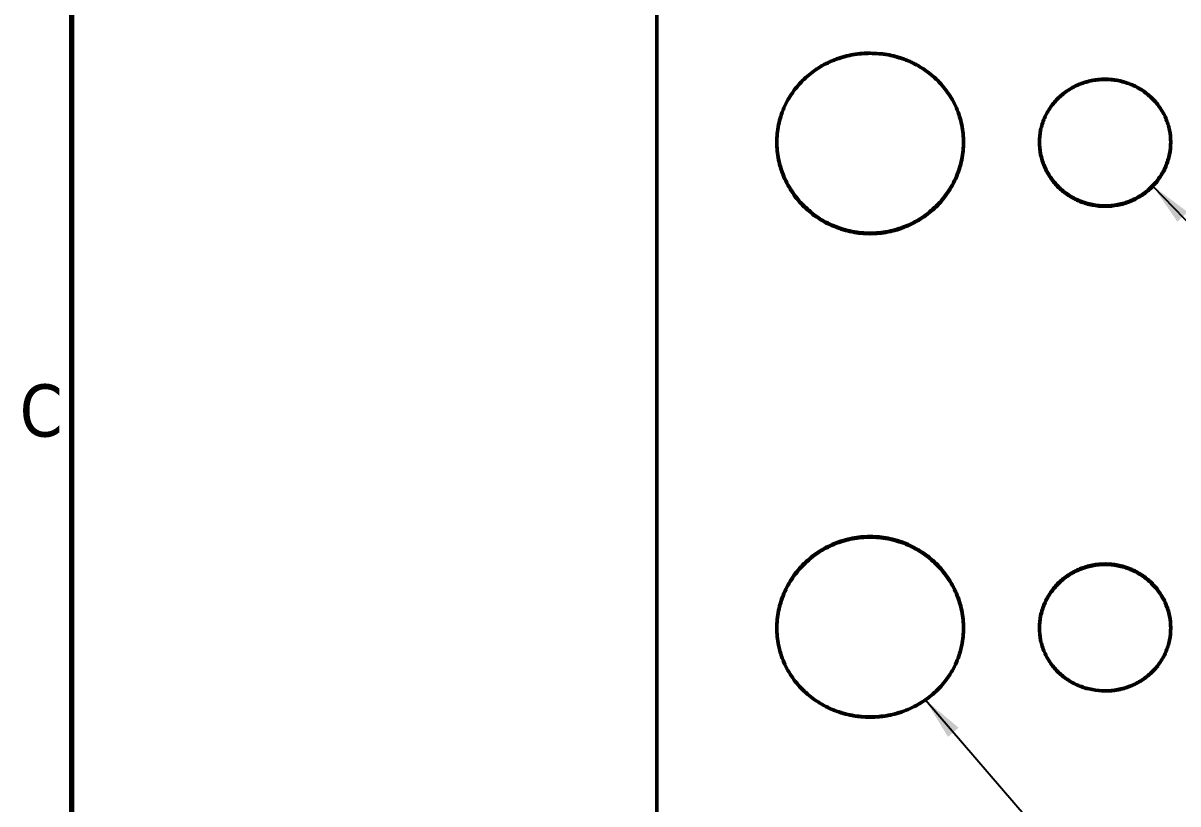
# Model space of a CAD drawing. Header units: millimetres. Extents: x 0 to 4200, y 0 to 2970.
# Drawn here: x 72 to 747, y 1626 to 2083 of the extents above; entities that cross this region are included whole.
import ezdxf

# ---------------------------------------------------------------- set-up
doc = ezdxf.new("R2010")
doc.units = ezdxf.units.MM
doc.header["$LTSCALE"] = 10
doc.linetypes.add('DASHED', pattern=[0.2067, 0.1654, -0.0413])
for name, color, linetype, lineweight in [('Border (ANSI)', 7, 'Continuous', 70), ('Hidden (ANSI)', 7, 'DASHED', 35), ('Symbol (ANSI)', 7, 'Continuous', 25), ('Visible (ANSI)', 7, 'Continuous', 50)]:
    doc.layers.add(name, color=color, linetype=linetype, lineweight=lineweight)
doc.styles.add('Note Text (ANSI)', font='tahoma.ttf')
doc.dimstyles.new('Default - mm (ANSI)$7', dxfattribs={"dimscale": 10, "dimtxt": 3.048, "dimasz": 2.5, "dimexe": 3.175, "dimexo": 1.6002, "dimgap": 0.8, "dimtad": 0, "dimtoh": 1, "dimrnd": 1e-08, "dimzin": 4, "dimdsep": 46, "dimtxsty": 'Note Text (ANSI)', "dimcen": 0.09, "dimdle": 10, "dimclrd": 256, "dimclre": 256, "dimclrt": 256, "dimadec": 1, "dimazin": 1, "dimtfac": 1, "dimtofl": 0, "dimtmove": 0, "dimatfit": 3, "dimfxl": 1, "dimtolj": 1, "dimtzin": 4, "dimlwd": -1, "dimlwe": -1, "dimarcsym": 0})

# ---------------------------------------------------------------- blocks, each defined once
blk = doc.blocks.new('Borders Default Border')
at = {"layer": 'Border (ANSI)', "flags": 128}
blk.add_lwpolyline([(10, 10), (10, 287), (410, 287), (410, 10), (10, 10)], dxfattribs=at)
at = {"layer": 'Border (ANSI)', "insert": (6.952, 184.047), "char_height": 3.048, "attachment_point": 7, "style": 'Note Text (ANSI)'}
blk.add_mtext('C', dxfattribs=at)

msp = doc.modelspace()

# ---------------------------------------------------------------- linework, layer by layer
at = {"layer": 'Hidden (ANSI)', "ltscale": 0.228464}
for p, q in [((512.351, 2013.424), (512.351, 2013.113)), ((621.551, 2013.424), (621.551, 2013.113)), ((665.951, 2013.424), (665.951, 2013.113)), ((742.751, 2013.424), (742.751, 2013.113)), ((512.351, 1728.805), (512.351, 1729.116)), ((621.551, 1728.805), (621.551, 1729.116)), ((665.951, 1728.805), (665.951, 1729.116)), ((742.751, 1728.805), (742.751, 1729.116))]:
    msp.add_line(p, q, dxfattribs=at)
at = {"layer": 'Hidden (ANSI)', "ltscale": 20.797899}
for points, knots in [([(566.951, 2065.46), (563.521, 2065.46), (559.974, 2065.151), (552.92, 2063.85), (549.413, 2062.859), (542.688, 2060.233), (539.464, 2058.598), (533.503, 2054.811), (530.766, 2052.661), (525.92, 2048.069), (523.647, 2045.471), (519.638, 2039.798), (517.903, 2036.724), (515.116, 2030.294), (514.062, 2026.933), (512.68, 2020.154), (512.351, 2016.737), (512.351, 2013.372), (512.351, 2013.32), (512.351, 2013.268)], [0, 0, 0, 0, 0.8575704, 0.8575704, 1.7151408, 1.7151408, 2.5727112, 2.5727112, 3.4302816, 3.4302816, 4.2878492, 4.2878492, 5.1454167, 5.1454167, 6.0029843, 6.0029843, 6.8605519, 6.8605519, 6.8739423, 6.8739423, 6.8739423, 6.8739423]), ([(621.551, 2013.268), (621.551, 2013.32), (621.551, 2013.372), (621.551, 2016.737), (621.223, 2020.154), (619.84, 2026.933), (618.786, 2030.294), (615.999, 2036.724), (614.264, 2039.798), (610.256, 2045.471), (607.982, 2048.069), (603.137, 2052.661), (600.399, 2054.811), (594.438, 2058.598), (591.215, 2060.233), (584.489, 2062.859), (580.982, 2063.85), (573.928, 2065.151), (570.381, 2065.46), (566.951, 2065.46)], [20.5682651, 20.5682651, 20.5682651, 20.5682651, 20.5816555, 20.5816555, 21.4392231, 21.4392231, 22.2967906, 22.2967906, 23.1543582, 23.1543582, 24.0119258, 24.0119258, 24.8694962, 24.8694962, 25.7270666, 25.7270666, 26.584637, 26.584637, 27.4422074, 27.4422074, 27.4422074, 27.4422074])]:
    msp.add_open_spline(points, degree=3, knots=knots, dxfattribs=at)
at = {"layer": 'Hidden (ANSI)', "ltscale": 11.522772}
for points, knots in [([(704.351, 2050.168), (701.939, 2050.168), (699.446, 2049.949), (694.485, 2049.027), (692.019, 2048.324), (687.289, 2046.464), (685.021, 2045.305), (680.828, 2042.624), (678.902, 2041.102), (675.494, 2037.853), (673.894, 2036.016), (671.075, 2032.008), (669.855, 2029.837), (667.895, 2025.301), (667.154, 2022.932), (666.182, 2018.158), (665.951, 2015.753), (665.951, 2013.372), (665.951, 2013.32), (665.951, 2013.268)], [0, 0, 0, 0, 0.6029095, 0.6029095, 1.205819, 1.205819, 1.8087286, 1.8087286, 2.4116381, 2.4116381, 3.0145471, 3.0145471, 3.6174561, 3.6174561, 4.2203652, 4.2203652, 4.8232742, 4.8232742, 4.8366616, 4.8366616, 4.8366616, 4.8366616]), ([(742.751, 2013.268), (742.751, 2013.32), (742.751, 2013.372), (742.751, 2015.753), (742.52, 2018.158), (741.548, 2022.932), (740.807, 2025.301), (738.847, 2029.837), (737.627, 2032.008), (734.808, 2036.016), (733.208, 2037.853), (729.8, 2041.102), (727.874, 2042.624), (723.681, 2045.305), (721.413, 2046.464), (716.683, 2048.324), (714.217, 2049.027), (709.256, 2049.949), (706.763, 2050.168), (704.351, 2050.168)], [14.4564352, 14.4564352, 14.4564352, 14.4564352, 14.4698226, 14.4698226, 15.0727316, 15.0727316, 15.6756407, 15.6756407, 16.2785497, 16.2785497, 16.8814587, 16.8814587, 17.4843683, 17.4843683, 18.0872778, 18.0872778, 18.6901873, 18.6901873, 19.2930968, 19.2930968, 19.2930968, 19.2930968])]:
    msp.add_open_spline(points, degree=3, knots=knots, dxfattribs=at)
at = {"layer": 'Hidden (ANSI)', "ltscale": 27.730532}
msp.add_open_spline([(512.351, 1728.961), (512.351, 1728.909), (512.351, 1728.857), (512.351, 1725.492), (512.68, 1722.075), (514.062, 1715.296), (515.116, 1711.935), (517.903, 1705.505), (519.638, 1702.431), (523.647, 1696.758), (525.92, 1694.16), (530.766, 1689.568), (533.503, 1687.418), (539.464, 1683.632), (542.688, 1681.996), (549.413, 1679.37), (552.92, 1678.379), (559.974, 1677.078), (563.521, 1676.769), (570.381, 1676.769), (573.928, 1677.078), (580.982, 1678.379), (584.489, 1679.37), (591.215, 1681.996), (594.438, 1683.632), (600.399, 1687.418), (603.137, 1689.568), (607.982, 1694.16), (610.256, 1696.758), (614.264, 1702.431), (615.999, 1705.505), (618.786, 1711.935), (619.84, 1715.296), (621.223, 1722.075), (621.551, 1725.492), (621.551, 1728.857), (621.551, 1728.909), (621.551, 1728.961)], degree=3, knots=[6.8471614, 6.8471614, 6.8471614, 6.8471614, 6.8605518, 6.8605518, 7.7181194, 7.7181194, 8.575687, 8.575687, 9.4332545, 9.4332545, 10.2908221, 10.2908221, 11.1483925, 11.1483925, 12.0059629, 12.0059629, 12.8635333, 12.8635333, 13.7211037, 13.7211037, 14.5786741, 14.5786741, 15.4362445, 15.4362445, 16.2938149, 16.2938149, 17.1513853, 17.1513853, 18.0089528, 18.0089528, 18.8665204, 18.8665204, 19.724088, 19.724088, 20.5816555, 20.5816555, 20.595046, 20.595046, 20.595046, 20.595046], dxfattribs=at)
at = {"layer": 'Hidden (ANSI)', "ltscale": 29.268095}
msp.add_open_spline([(665.951, 1728.961), (665.951, 1728.909), (665.951, 1728.857), (665.951, 1726.476), (666.182, 1724.071), (667.154, 1719.298), (667.895, 1716.928), (669.855, 1712.392), (671.075, 1710.221), (673.894, 1706.213), (675.494, 1704.376), (678.902, 1701.127), (680.828, 1699.605), (685.021, 1696.924), (687.289, 1695.765), (692.019, 1693.905), (694.485, 1693.202), (699.446, 1692.28), (701.939, 1692.061), (706.763, 1692.061), (709.256, 1692.28), (714.217, 1693.202), (716.683, 1693.905), (721.413, 1695.765), (723.681, 1696.924), (727.874, 1699.605), (729.8, 1701.127), (733.208, 1704.376), (734.808, 1706.213), (737.627, 1710.221), (738.847, 1712.392), (740.807, 1716.928), (741.548, 1719.298), (742.52, 1724.071), (742.751, 1726.476), (742.751, 1728.857), (742.751, 1728.909), (742.751, 1728.961)], degree=3, knots=[4.8098868, 4.8098868, 4.8098868, 4.8098868, 4.8232742, 4.8232742, 5.4261832, 5.4261832, 6.0290923, 6.0290923, 6.6320013, 6.6320013, 7.2349103, 7.2349103, 7.8378199, 7.8378199, 8.4407294, 8.4407294, 9.0436389, 9.0436389, 9.6465484, 9.6465484, 10.2494579, 10.2494579, 10.8523674, 10.8523674, 11.455277, 11.455277, 12.0581865, 12.0581865, 12.6610955, 12.6610955, 13.2640046, 13.2640046, 13.8669136, 13.8669136, 14.4698226, 14.4698226, 14.48321, 14.48321, 14.48321, 14.48321], dxfattribs=at)
at = {"layer": 'Visible (ANSI)'}
msp.add_line((442.151, 2413), (442.151, 1329.229), dxfattribs=at)
for points, knots in [([(566.951, 2065.148), (570.381, 2065.148), (573.928, 2064.839), (580.982, 2063.538), (584.489, 2062.547), (591.215, 2059.921), (594.438, 2058.286), (600.399, 2054.5), (603.137, 2052.349), (607.982, 2047.758), (610.256, 2045.16), (614.264, 2039.487), (615.999, 2036.414), (618.786, 2029.984), (619.84, 2026.622), (621.223, 2019.844), (621.551, 2016.426), (621.551, 2009.8), (621.223, 2006.365), (619.84, 1999.517), (618.786, 1996.103), (615.999, 1989.54), (614.264, 1986.386), (610.256, 1980.542), (607.982, 1977.853), (603.137, 1973.084), (600.399, 1970.842), (594.438, 1966.884), (591.215, 1965.168), (584.489, 1962.41), (580.982, 1961.365), (573.928, 1959.994), (570.381, 1959.669), (563.521, 1959.669), (559.974, 1959.994), (552.92, 1961.365), (549.413, 1962.41), (542.688, 1965.168), (539.464, 1966.884), (533.503, 1970.842), (530.766, 1973.084), (525.92, 1977.853), (523.647, 1980.542), (519.638, 1986.386), (517.903, 1989.54), (515.116, 1996.103), (514.062, 1999.517), (512.68, 2006.365), (512.351, 2009.8), (512.351, 2016.426), (512.68, 2019.844), (514.062, 2026.622), (515.116, 2029.984), (517.903, 2036.414), (519.638, 2039.487), (523.647, 2045.16), (525.92, 2047.758), (530.766, 2052.349), (533.503, 2054.5), (539.464, 2058.286), (542.688, 2059.921), (549.413, 2062.547), (552.92, 2063.538), (559.974, 2064.839), (563.521, 2065.148), (566.951, 2065.148)], [0, 0, 0, 0, 0.8575731, 0.8575731, 1.7151462, 1.7151462, 2.5727192, 2.5727192, 3.4302923, 3.4302923, 4.2878626, 4.2878626, 5.1454328, 5.1454328, 6.003003, 6.003003, 6.8605732, 6.8605732, 7.7181434, 7.7181434, 8.5757136, 8.5757136, 9.4332839, 9.4332839, 10.2908541, 10.2908541, 11.1484272, 11.1484272, 12.0060002, 12.0060002, 12.8635733, 12.8635733, 13.7211464, 13.7211464, 14.5787195, 14.5787195, 15.4362926, 15.4362926, 16.2938656, 16.2938656, 17.1514387, 17.1514387, 18.0090089, 18.0090089, 18.8665792, 18.8665792, 19.7241494, 19.7241494, 20.5817196, 20.5817196, 21.4392898, 21.4392898, 22.29686, 22.29686, 23.1544303, 23.1544303, 24.0120005, 24.0120005, 24.8695736, 24.8695736, 25.7271466, 25.7271466, 26.5847197, 26.5847197, 27.4422928, 27.4422928, 27.4422928, 27.4422928]), ([(704.351, 2049.856), (706.763, 2049.856), (709.256, 2049.638), (714.217, 2048.716), (716.683, 2048.013), (721.413, 2046.153), (723.681, 2044.994), (727.874, 2042.313), (729.8, 2040.791), (733.208, 2037.542), (734.808, 2035.705), (737.627, 2031.697), (738.847, 2029.527), (740.807, 2024.99), (741.548, 2022.621), (742.52, 2017.847), (742.751, 2015.442), (742.751, 2010.784), (742.52, 2008.371), (741.548, 2003.562), (740.807, 2001.167), (738.847, 1996.565), (737.627, 1994.355), (734.808, 1990.262), (733.208, 1988.379), (729.8, 1985.043), (727.874, 1983.476), (723.681, 1980.71), (721.413, 1979.511), (716.683, 1977.586), (714.217, 1976.857), (709.256, 1975.9), (706.763, 1975.673), (701.939, 1975.673), (699.446, 1975.9), (694.485, 1976.857), (692.019, 1977.586), (687.289, 1979.511), (685.021, 1980.71), (680.828, 1983.476), (678.902, 1985.043), (675.494, 1988.379), (673.894, 1990.262), (671.075, 1994.355), (669.855, 1996.565), (667.895, 2001.167), (667.154, 2003.562), (666.182, 2008.371), (665.951, 2010.784), (665.951, 2015.442), (666.182, 2017.847), (667.154, 2022.621), (667.895, 2024.99), (669.855, 2029.527), (671.075, 2031.697), (673.894, 2035.705), (675.494, 2037.542), (678.902, 2040.791), (680.828, 2042.313), (685.021, 2044.994), (687.289, 2046.153), (692.019, 2048.013), (694.485, 2048.716), (699.446, 2049.638), (701.939, 2049.856), (704.351, 2049.856)], [0, 0, 0, 0, 0.6029104, 0.6029104, 1.2058209, 1.2058209, 1.8087313, 1.8087313, 2.4116418, 2.4116418, 3.0145517, 3.0145517, 3.6174617, 3.6174617, 4.2203717, 4.2203717, 4.8232816, 4.8232816, 5.4261916, 5.4261916, 6.0291015, 6.0291015, 6.6320115, 6.6320115, 7.2349214, 7.2349214, 7.8378319, 7.8378319, 8.4407423, 8.4407423, 9.0436528, 9.0436528, 9.6465632, 9.6465632, 10.2494736, 10.2494736, 10.8523841, 10.8523841, 11.4552945, 11.4552945, 12.058205, 12.058205, 12.6611149, 12.6611149, 13.2640249, 13.2640249, 13.8669348, 13.8669348, 14.4698448, 14.4698448, 15.0727547, 15.0727547, 15.6756647, 15.6756647, 16.2785747, 16.2785747, 16.8814846, 16.8814846, 17.4843951, 17.4843951, 18.0873055, 18.0873055, 18.690216, 18.690216, 19.2931264, 19.2931264, 19.2931264, 19.2931264]), ([(512.351, 2013.268), (512.361, 2010.003), (512.69, 2006.622), (514.062, 1999.827), (515.116, 1996.413), (517.903, 1989.851), (519.638, 1986.697), (523.647, 1980.854), (525.92, 1978.164), (530.766, 1973.396), (533.503, 1971.154), (539.464, 1967.196), (542.688, 1965.48), (549.413, 1962.722), (552.92, 1961.677), (559.974, 1960.307), (563.521, 1959.981), (570.381, 1959.981), (573.928, 1960.307), (580.982, 1961.677), (584.489, 1962.722), (591.215, 1965.48), (594.438, 1967.196), (600.399, 1971.154), (603.137, 1973.396), (607.982, 1978.164), (610.256, 1980.854), (614.264, 1986.697), (615.999, 1989.851), (618.786, 1996.413), (619.84, 1999.827), (621.212, 2006.622), (621.541, 2010.003), (621.551, 2013.268)], [6.8739423, 6.8739423, 6.8739423, 6.8739423, 7.7181194, 7.7181194, 8.575687, 8.575687, 9.4332545, 9.4332545, 10.2908221, 10.2908221, 11.1483925, 11.1483925, 12.0059629, 12.0059629, 12.8635333, 12.8635333, 13.7211037, 13.7211037, 14.5786741, 14.5786741, 15.4362445, 15.4362445, 16.2938149, 16.2938149, 17.1513853, 17.1513853, 18.0089528, 18.0089528, 18.8665204, 18.8665204, 19.724088, 19.724088, 20.5682651, 20.5682651, 20.5682651, 20.5682651]), ([(665.951, 2013.268), (665.961, 2010.987), (666.193, 2008.628), (667.154, 2003.873), (667.895, 2001.477), (669.855, 1996.875), (671.075, 1994.665), (673.894, 1990.573), (675.494, 1988.69), (678.902, 1985.354), (680.828, 1983.787), (685.021, 1981.021), (687.289, 1979.823), (692.019, 1977.897), (694.485, 1977.168), (699.446, 1976.212), (701.939, 1975.985), (706.763, 1975.985), (709.256, 1976.212), (714.217, 1977.168), (716.683, 1977.897), (721.413, 1979.823), (723.681, 1981.021), (727.874, 1983.787), (729.8, 1985.354), (733.208, 1988.69), (734.808, 1990.573), (737.627, 1994.665), (738.847, 1996.875), (740.807, 2001.477), (741.548, 2003.873), (742.509, 2008.628), (742.741, 2010.987), (742.751, 2013.268)], [4.8366616, 4.8366616, 4.8366616, 4.8366616, 5.4261832, 5.4261832, 6.0290923, 6.0290923, 6.6320013, 6.6320013, 7.2349103, 7.2349103, 7.8378199, 7.8378199, 8.4407294, 8.4407294, 9.0436389, 9.0436389, 9.6465484, 9.6465484, 10.2494579, 10.2494579, 10.8523674, 10.8523674, 11.455277, 11.455277, 12.0581865, 12.0581865, 12.6610955, 12.6610955, 13.2640045, 13.2640045, 13.8669136, 13.8669136, 14.4564352, 14.4564352, 14.4564352, 14.4564352]), ([(566.951, 1782.561), (570.381, 1782.561), (573.928, 1782.235), (580.982, 1780.864), (584.489, 1779.819), (591.215, 1777.061), (594.438, 1775.345), (600.399, 1771.387), (603.137, 1769.145), (607.982, 1764.376), (610.256, 1761.687), (614.264, 1755.843), (615.999, 1752.689), (618.786, 1746.126), (619.84, 1742.712), (621.223, 1735.864), (621.551, 1732.429), (621.551, 1725.803), (621.223, 1722.385), (619.84, 1715.607), (618.786, 1712.245), (615.999, 1705.816), (614.264, 1702.742), (610.256, 1697.07), (607.982, 1694.471), (603.137, 1689.88), (600.399, 1687.729), (594.438, 1683.943), (591.215, 1682.308), (584.489, 1679.682), (580.982, 1678.691), (573.928, 1677.39), (570.381, 1677.081), (563.521, 1677.081), (559.974, 1677.39), (552.92, 1678.691), (549.413, 1679.682), (542.688, 1682.308), (539.464, 1683.943), (533.503, 1687.729), (530.766, 1689.88), (525.92, 1694.471), (523.647, 1697.07), (519.638, 1702.742), (517.903, 1705.816), (515.116, 1712.245), (514.062, 1715.607), (512.68, 1722.385), (512.351, 1725.803), (512.351, 1732.429), (512.68, 1735.864), (514.062, 1742.712), (515.116, 1746.126), (517.903, 1752.689), (519.638, 1755.843), (523.647, 1761.687), (525.92, 1764.376), (530.766, 1769.145), (533.503, 1771.387), (539.464, 1775.345), (542.688, 1777.061), (549.413, 1779.819), (552.92, 1780.864), (559.974, 1782.235), (563.521, 1782.561), (566.951, 1782.561)], [0, 0, 0, 0, 0.8575731, 0.8575731, 1.7151462, 1.7151462, 2.5727192, 2.5727192, 3.4302923, 3.4302923, 4.2878625, 4.2878625, 5.1454328, 5.1454328, 6.003003, 6.003003, 6.8605732, 6.8605732, 7.7181434, 7.7181434, 8.5757136, 8.5757136, 9.4332839, 9.4332839, 10.2908541, 10.2908541, 11.1484272, 11.1484272, 12.0060002, 12.0060002, 12.8635733, 12.8635733, 13.7211464, 13.7211464, 14.5787195, 14.5787195, 15.4362926, 15.4362926, 16.2938656, 16.2938656, 17.1514387, 17.1514387, 18.009009, 18.009009, 18.8665792, 18.8665792, 19.7241494, 19.7241494, 20.5817196, 20.5817196, 21.4392898, 21.4392898, 22.29686, 22.29686, 23.1544303, 23.1544303, 24.0120005, 24.0120005, 24.8695736, 24.8695736, 25.7271466, 25.7271466, 26.5847197, 26.5847197, 27.4422928, 27.4422928, 27.4422928, 27.4422928]), ([(566.951, 1782.248), (563.521, 1782.248), (559.974, 1781.923), (552.92, 1780.552), (549.413, 1779.507), (542.688, 1776.749), (539.464, 1775.033), (533.503, 1771.075), (530.766, 1768.833), (525.92, 1764.065), (523.647, 1761.375), (519.638, 1755.532), (517.903, 1752.378), (515.116, 1745.816), (514.062, 1742.402), (512.69, 1735.607), (512.361, 1732.226), (512.351, 1728.961)], [0, 0, 0, 0, 0.8575704, 0.8575704, 1.7151408, 1.7151408, 2.5727112, 2.5727112, 3.4302816, 3.4302816, 4.2878492, 4.2878492, 5.1454167, 5.1454167, 6.0029843, 6.0029843, 6.8471614, 6.8471614, 6.8471614, 6.8471614]), ([(621.551, 1728.961), (621.541, 1732.226), (621.212, 1735.607), (619.84, 1742.402), (618.786, 1745.816), (615.999, 1752.378), (614.264, 1755.532), (610.256, 1761.375), (607.982, 1764.065), (603.137, 1768.833), (600.399, 1771.075), (594.438, 1775.033), (591.215, 1776.749), (584.489, 1779.507), (580.982, 1780.552), (573.928, 1781.923), (570.381, 1782.248), (566.951, 1782.248)], [20.595046, 20.595046, 20.595046, 20.595046, 21.4392231, 21.4392231, 22.2967907, 22.2967907, 23.1543582, 23.1543582, 24.0119258, 24.0119258, 24.8694962, 24.8694962, 25.7270666, 25.7270666, 26.584637, 26.584637, 27.4422074, 27.4422074, 27.4422074, 27.4422074]), ([(704.351, 1766.556), (706.763, 1766.556), (709.256, 1766.329), (714.217, 1765.372), (716.683, 1764.643), (721.413, 1762.718), (723.681, 1761.519), (727.874, 1758.753), (729.8, 1757.186), (733.208, 1753.85), (734.808, 1751.967), (737.627, 1747.874), (738.847, 1745.664), (740.807, 1741.063), (741.548, 1738.667), (742.52, 1733.859), (742.751, 1731.446), (742.751, 1726.787), (742.52, 1724.382), (741.548, 1719.608), (740.807, 1717.239), (738.847, 1712.702), (737.627, 1710.532), (734.808, 1706.524), (733.208, 1704.687), (729.8, 1701.438), (727.874, 1699.916), (723.681, 1697.235), (721.413, 1696.076), (716.683, 1694.216), (714.217, 1693.513), (709.256, 1692.592), (706.763, 1692.373), (701.939, 1692.373), (699.446, 1692.592), (694.485, 1693.513), (692.019, 1694.216), (687.289, 1696.076), (685.021, 1697.235), (680.828, 1699.916), (678.902, 1701.438), (675.494, 1704.687), (673.894, 1706.524), (671.075, 1710.532), (669.855, 1712.702), (667.895, 1717.239), (667.154, 1719.608), (666.182, 1724.382), (665.951, 1726.787), (665.951, 1731.446), (666.182, 1733.859), (667.154, 1738.667), (667.895, 1741.063), (669.855, 1745.664), (671.075, 1747.874), (673.894, 1751.967), (675.494, 1753.85), (678.902, 1757.186), (680.828, 1758.753), (685.021, 1761.519), (687.289, 1762.718), (692.019, 1764.643), (694.485, 1765.372), (699.446, 1766.329), (701.939, 1766.556), (704.351, 1766.556)], [0, 0, 0, 0, 0.6029104, 0.6029104, 1.2058209, 1.2058209, 1.8087313, 1.8087313, 2.4116418, 2.4116418, 3.0145517, 3.0145517, 3.6174617, 3.6174617, 4.2203716, 4.2203716, 4.8232816, 4.8232816, 5.4261915, 5.4261915, 6.0291015, 6.0291015, 6.6320115, 6.6320115, 7.2349214, 7.2349214, 7.8378319, 7.8378319, 8.4407423, 8.4407423, 9.0436528, 9.0436528, 9.6465632, 9.6465632, 10.2494736, 10.2494736, 10.8523841, 10.8523841, 11.4552945, 11.4552945, 12.058205, 12.058205, 12.6611149, 12.6611149, 13.2640249, 13.2640249, 13.8669349, 13.8669349, 14.4698448, 14.4698448, 15.0727548, 15.0727548, 15.6756647, 15.6756647, 16.2785747, 16.2785747, 16.8814846, 16.8814846, 17.4843951, 17.4843951, 18.0873055, 18.0873055, 18.690216, 18.690216, 19.2931264, 19.2931264, 19.2931264, 19.2931264]), ([(704.351, 1766.245), (701.939, 1766.245), (699.446, 1766.017), (694.485, 1765.061), (692.019, 1764.332), (687.289, 1762.406), (685.021, 1761.208), (680.828, 1758.442), (678.902, 1756.875), (675.494, 1753.539), (673.894, 1751.656), (671.075, 1747.564), (669.855, 1745.354), (667.895, 1740.752), (667.154, 1738.356), (666.193, 1733.601), (665.961, 1731.242), (665.951, 1728.961)], [0, 0, 0, 0, 0.6029095, 0.6029095, 1.205819, 1.205819, 1.8087286, 1.8087286, 2.4116381, 2.4116381, 3.0145471, 3.0145471, 3.6174561, 3.6174561, 4.2203652, 4.2203652, 4.8098868, 4.8098868, 4.8098868, 4.8098868]), ([(742.751, 1728.961), (742.741, 1731.242), (742.509, 1733.601), (741.548, 1738.356), (740.807, 1740.752), (738.847, 1745.354), (737.627, 1747.564), (734.808, 1751.656), (733.208, 1753.539), (729.8, 1756.875), (727.874, 1758.442), (723.681, 1761.208), (721.413, 1762.406), (716.683, 1764.332), (714.217, 1765.061), (709.256, 1766.017), (706.763, 1766.245), (704.351, 1766.245)], [14.48321, 14.48321, 14.48321, 14.48321, 15.0727317, 15.0727317, 15.6756407, 15.6756407, 16.2785497, 16.2785497, 16.8814588, 16.8814588, 17.4843683, 17.4843683, 18.0872778, 18.0872778, 18.6901873, 18.6901873, 19.2930968, 19.2930968, 19.2930968, 19.2930968])]:
    msp.add_open_spline(points, degree=3, knots=knots, dxfattribs=at)

# ---------------------------------------------------------------- block references
at = {"xscale": 10, "yscale": 10, "zscale": 10}
msp.add_blockref('Borders Default Border', (0, 0), dxfattribs=at)

# ---------------------------------------------------------------- leaders
at = {"layer": 'Symbol (ANSI)', "annotation_type": 0, "has_hookline": 1, "hookline_direction": 0, "text_width": 524.342}
for points in [[(732.332, 1987.547), (813.397, 1903.054), (838.397, 1903.054)], [(599.255, 1687.056), (785.119, 1471.987), (810.119, 1471.987)]]:
    msp.add_leader(points, dimstyle='Default - mm (ANSI)$7', override={"dimtad": 0}, dxfattribs=at)

doc.saveas('drawing.dxf')
